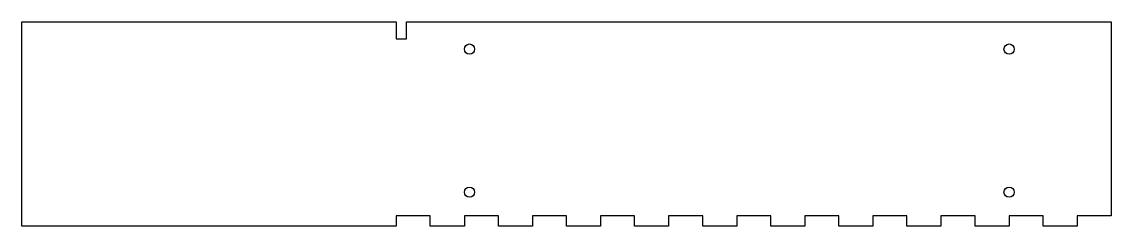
# Model space of a CAD drawing. Header units: millimetres. Extents: x 20 to 340, y 110 to 170.
import ezdxf

# ---------------------------------------------------------------- set-up
doc = ezdxf.new("R2010")
doc.units = ezdxf.units.MM
doc.layers.get('0').update_dxf_attribs({"linetype": 'CONTINUOUS'})

msp = doc.modelspace()

# ---------------------------------------------------------------- linework, layer by layer
msp.add_lwpolyline([(133, 165), (133, 170), (340, 170), (340, 113), (330, 113), (330, 110), (320, 110), (320, 113), (310, 113), (310, 110), (300, 110), (300, 113), (290, 113), (290, 110), (280, 110), (280, 113), (270, 113), (270, 110), (260, 110), (260, 113), (250, 113), (250, 110), (240, 110), (240, 113), (230, 113), (230, 110), (220, 110), (220, 113), (210, 113), (210, 110), (200, 110), (200, 113), (190, 113), (190, 110), (180, 110), (180, 113), (170, 113), (170, 110), (160, 110), (160, 113), (150, 113), (150, 110), (140, 110), (140, 113), (130, 113), (130, 110), (20, 110), (20, 170), (130, 170), (130, 165)], close=True)
for centre in [(151.5, 162), (310, 162), (151.5, 120), (310, 120)]:
    msp.add_circle(centre, 1.5)

doc.saveas('drawing.dxf')
